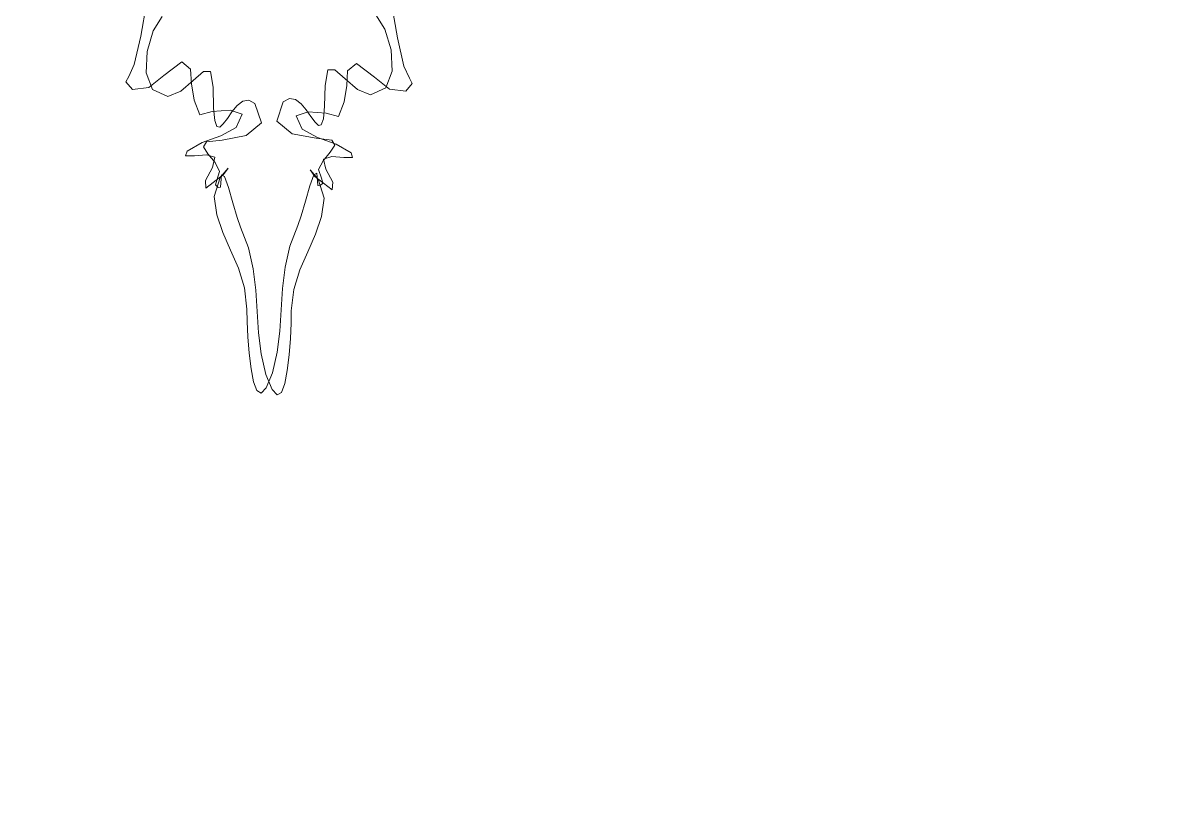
# Model space of a CAD drawing. Header units: centimetres. Extents: x -377343 to 693706, y 194584 to 813780.
# Drawn here: x 152493 to 152563.7, y 497912 to 497959.7 of the extents above; entities that cross this region are included whole.
import ezdxf

# ---------------------------------------------------------------- set-up
doc = ezdxf.new("R2010")
doc.units = ezdxf.units.CM
doc.layers.add('PIPA', color=11, linetype='Continuous')
doc.layers.add('TEXT', color=7, linetype='Continuous')

msp = doc.modelspace()

# ---------------------------------------------------------------- linework, layer by layer
at = {"layer": 'PIPA', "lineweight": 35, "extrusion": (0, 0.816497, 0.57735), "elevation": 193451.324}
msp.add_lwpolyline([(-421704.212, -325591.681), (-159560.265, -63447.734), (377343.333, -600351.331), (-158232.47, -1135927.133), (-693706.405, -600453.199), (-454216.825, -360963.619)], dxfattribs=at)
at = {"layer": 'TEXT', "color": 2, "linetype": 'Continuous', "lineweight": 13}
for p, q in [((152500.272, 497958.843), (152500.618, 497960.865)), ((152500.272, 497958.843), (152500.618, 497960.865)), ((152516.167, 497958.737), (152515.82, 497960.759)), ((152516.167, 497958.737), (152515.82, 497960.759)), ((152501.598, 497960.074), (152501.039, 497959.17)), ((152501.598, 497960.074), (152501.039, 497959.17)), ((152514.84, 497960.18), (152515.399, 497959.276)), ((152514.84, 497960.18), (152515.399, 497959.276)), ((152515.399, 497959.276), (152515.775, 497957.998)), ((152515.399, 497959.276), (152515.775, 497957.998)), ((152499.862, 497957.096), (152500.272, 497958.843)), ((152499.862, 497957.096), (152500.272, 497958.843)), ((152501.039, 497959.17), (152500.663, 497957.892)), ((152501.039, 497959.17), (152500.663, 497957.892)), ((152516.577, 497956.99), (152516.167, 497958.737)), ((152516.577, 497956.99), (152516.167, 497958.737)), ((152500.663, 497957.892), (152500.601, 497956.572)), ((152500.663, 497957.892), (152500.601, 497956.572)), ((152515.775, 497957.998), (152515.837, 497956.678)), ((152515.775, 497957.998), (152515.837, 497956.678)), ((152499.526, 497956.352), (152499.862, 497957.096)), ((152499.526, 497956.352), (152499.862, 497957.096)), ((152502.808, 497957.261), (152501.686, 497956.418)), ((152502.808, 497957.261), (152501.686, 497956.418)), ((152503.354, 497956.802), (152502.808, 497957.261)), ((152503.354, 497956.802), (152502.808, 497957.261)), ((152513.084, 497956.696), (152513.63, 497957.155)), ((152513.084, 497956.696), (152513.63, 497957.155)), ((152513.63, 497957.155), (152514.752, 497956.312)), ((152513.63, 497957.155), (152514.752, 497956.312)), ((152499.346, 497956.026), (152499.526, 497956.352)), ((152499.346, 497956.026), (152499.526, 497956.352)), ((152500.601, 497956.572), (152500.982, 497955.537)), ((152500.601, 497956.572), (152500.982, 497955.537)), ((152501.686, 497956.418), (152500.764, 497955.676)), ((152501.686, 497956.418), (152500.764, 497955.676)), ((152503.4, 497955.897), (152503.354, 497956.802)), ((152503.4, 497955.897), (152503.354, 497956.802)), ((152503.511, 497956.096), (152504.149, 497956.652)), ((152503.511, 497956.096), (152504.149, 497956.652)), ((152504.149, 497956.652), (152504.588, 497956.662)), ((152504.149, 497956.652), (152504.588, 497956.662)), ((152504.588, 497956.662), (152504.751, 497955.683)), ((152504.588, 497956.662), (152504.751, 497955.683)), ((152511.85, 497956.768), (152511.687, 497955.789)), ((152511.85, 497956.768), (152511.687, 497955.789)), ((152512.289, 497956.758), (152511.85, 497956.768)), ((152512.289, 497956.758), (152511.85, 497956.768)), ((152512.928, 497956.202), (152512.289, 497956.758)), ((152512.928, 497956.202), (152512.289, 497956.758)), ((152513.038, 497955.791), (152513.084, 497956.696)), ((152513.038, 497955.791), (152513.084, 497956.696)), ((152515.837, 497956.678), (152515.456, 497955.644)), ((152515.837, 497956.678), (152515.456, 497955.644)), ((152516.913, 497956.246), (152516.577, 497956.99)), ((152516.913, 497956.246), (152516.577, 497956.99)), ((152499.742, 497955.551), (152499.346, 497956.026)), ((152499.742, 497955.551), (152499.346, 497956.026)), ((152500.764, 497955.676), (152499.742, 497955.551)), ((152500.764, 497955.676), (152499.742, 497955.551)), ((152502.748, 497955.437), (152503.511, 497956.096)), ((152502.748, 497955.437), (152503.511, 497956.096)), ((152503.571, 497954.892), (152503.4, 497955.897)), ((152503.571, 497954.892), (152503.4, 497955.897)), ((152504.751, 497955.683), (152504.779, 497954.398)), ((152504.751, 497955.683), (152504.779, 497954.398)), ((152511.687, 497955.789), (152511.66, 497954.504)), ((152511.687, 497955.789), (152511.66, 497954.504)), ((152512.867, 497954.786), (152513.038, 497955.791)), ((152512.867, 497954.786), (152513.038, 497955.791)), ((152513.691, 497955.544), (152512.928, 497956.202)), ((152513.691, 497955.544), (152512.928, 497956.202)), ((152515.456, 497955.644), (152514.502, 497955.226)), ((152515.456, 497955.644), (152514.502, 497955.226)), ((152514.752, 497956.312), (152515.674, 497955.57)), ((152514.752, 497956.312), (152515.674, 497955.57)), ((152516.696, 497955.445), (152517.092, 497955.92)), ((152516.696, 497955.445), (152517.092, 497955.92)), ((152517.092, 497955.92), (152516.913, 497956.246)), ((152517.092, 497955.92), (152516.913, 497956.246)), ((152500.982, 497955.537), (152501.936, 497955.119)), ((152500.982, 497955.537), (152501.936, 497955.119)), ((152501.936, 497955.119), (152502.748, 497955.437)), ((152501.936, 497955.119), (152502.748, 497955.437)), ((152509.487, 497954.999), (152509.097, 497954.775)), ((152509.487, 497954.999), (152509.097, 497954.775)), ((152509.857, 497954.932), (152509.487, 497954.999)), ((152509.857, 497954.932), (152509.487, 497954.999)), ((152514.502, 497955.226), (152513.691, 497955.544)), ((152514.502, 497955.226), (152513.691, 497955.544)), ((152515.674, 497955.57), (152516.696, 497955.445)), ((152515.674, 497955.57), (152516.696, 497955.445)), ((152503.917, 497953.987), (152503.571, 497954.892)), ((152503.917, 497953.987), (152503.571, 497954.892)), ((152505.803, 497954.268), (152504.681, 497954.18)), ((152505.803, 497954.268), (152504.681, 497954.18)), ((152504.779, 497954.398), (152504.858, 497953.616)), ((152504.779, 497954.398), (152504.858, 497953.616)), ((152506.546, 497954.019), (152505.803, 497954.268)), ((152506.546, 497954.019), (152505.803, 497954.268)), ((152505.916, 497954.171), (152506.235, 497954.556)), ((152505.916, 497954.171), (152506.235, 497954.556)), ((152506.235, 497954.556), (152506.581, 497954.826)), ((152506.235, 497954.556), (152506.581, 497954.826)), ((152506.581, 497954.826), (152506.951, 497954.893)), ((152506.581, 497954.826), (152506.951, 497954.893)), ((152506.951, 497954.893), (152507.341, 497954.669)), ((152506.951, 497954.893), (152507.341, 497954.669)), ((152507.341, 497954.669), (152507.742, 497953.485)), ((152507.341, 497954.669), (152507.742, 497953.485)), ((152509.097, 497954.775), (152508.697, 497953.591)), ((152509.097, 497954.775), (152508.697, 497953.591)), ((152510.203, 497954.662), (152509.857, 497954.932)), ((152510.203, 497954.662), (152509.857, 497954.932)), ((152510.522, 497954.277), (152510.203, 497954.662)), ((152510.522, 497954.277), (152510.203, 497954.662)), ((152510.81, 497953.865), (152510.522, 497954.277)), ((152510.81, 497953.865), (152510.522, 497954.277)), ((152511.66, 497954.504), (152511.58, 497953.722)), ((152511.66, 497954.504), (152511.58, 497953.722)), ((152512.521, 497953.881), (152512.867, 497954.786)), ((152512.521, 497953.881), (152512.867, 497954.786)), ((152504.681, 497954.18), (152503.917, 497953.987)), ((152504.681, 497954.18), (152503.917, 497953.987)), ((152504.858, 497953.616), (152504.987, 497953.25)), ((152504.858, 497953.616), (152504.987, 497953.25)), ((152505.375, 497953.41), (152505.628, 497953.759)), ((152505.375, 497953.41), (152505.628, 497953.759)), ((152505.628, 497953.759), (152505.916, 497954.171)), ((152505.628, 497953.759), (152505.916, 497954.171)), ((152506.169, 497953.199), (152506.546, 497954.019)), ((152506.169, 497953.199), (152506.546, 497954.019)), ((152508.697, 497953.591), (152509.648, 497952.807)), ((152508.697, 497953.591), (152509.648, 497952.807)), ((152509.892, 497953.913), (152510.635, 497954.162)), ((152509.892, 497953.913), (152510.635, 497954.162)), ((152510.269, 497953.093), (152509.892, 497953.913)), ((152510.269, 497953.093), (152509.892, 497953.913)), ((152510.635, 497954.162), (152511.757, 497954.074)), ((152510.635, 497954.162), (152511.757, 497954.074)), ((152511.063, 497953.516), (152510.81, 497953.865)), ((152511.063, 497953.516), (152510.81, 497953.865)), ((152511.58, 497953.722), (152511.452, 497953.356)), ((152511.58, 497953.722), (152511.452, 497953.356)), ((152511.757, 497954.074), (152512.521, 497953.881)), ((152511.757, 497954.074), (152512.521, 497953.881)), ((152504.987, 497953.25), (152505.16, 497953.21)), ((152504.987, 497953.25), (152505.16, 497953.21)), ((152505.16, 497953.21), (152505.375, 497953.41)), ((152505.16, 497953.21), (152505.375, 497953.41)), ((152505.231, 497952.669), (152506.169, 497953.199)), ((152505.231, 497952.669), (152506.169, 497953.199)), ((152507.742, 497953.485), (152506.791, 497952.701)), ((152507.742, 497953.485), (152506.791, 497952.701)), ((152511.207, 497952.563), (152510.269, 497953.093)), ((152511.207, 497952.563), (152510.269, 497953.093)), ((152511.278, 497953.316), (152511.063, 497953.516)), ((152511.278, 497953.316), (152511.063, 497953.516)), ((152511.452, 497953.356), (152511.278, 497953.316)), ((152511.452, 497953.356), (152511.278, 497953.316)), ((152503.129, 497951.735), (152504.067, 497952.264)), ((152503.129, 497951.735), (152504.067, 497952.264)), ((152504.067, 497952.264), (152505.231, 497952.669)), ((152504.067, 497952.264), (152505.231, 497952.669)), ((152504.343, 497952.304), (152504.151, 497952)), ((152504.343, 497952.304), (152504.151, 497952)), ((152505.314, 497952.417), (152504.343, 497952.304)), ((152505.314, 497952.417), (152504.343, 497952.304)), ((152506.791, 497952.701), (152505.314, 497952.417)), ((152506.791, 497952.701), (152505.314, 497952.417)), ((152509.648, 497952.807), (152511.124, 497952.523)), ((152509.648, 497952.807), (152511.124, 497952.523)), ((152511.124, 497952.523), (152512.095, 497952.41)), ((152511.124, 497952.523), (152512.095, 497952.41)), ((152512.371, 497952.158), (152511.207, 497952.563)), ((152512.371, 497952.158), (152511.207, 497952.563)), ((152512.288, 497952.106), (152512.011, 497951.664)), ((152512.288, 497952.106), (152512.011, 497951.664)), ((152512.095, 497952.41), (152512.288, 497952.106)), ((152512.095, 497952.41), (152512.288, 497952.106)), ((152513.309, 497951.629), (152512.371, 497952.158)), ((152513.309, 497951.629), (152512.371, 497952.158)), ((152503.044, 497951.435), (152503.129, 497951.735)), ((152503.044, 497951.435), (152503.129, 497951.735)), ((152503.587, 497951.443), (152503.044, 497951.435)), ((152503.587, 497951.443), (152503.044, 497951.435)), ((152504.329, 497951.5), (152503.587, 497951.443)), ((152504.329, 497951.5), (152503.587, 497951.443)), ((152504.151, 497952), (152504.427, 497951.558)), ((152504.151, 497952), (152504.427, 497951.558)), ((152504.844, 497951.346), (152504.329, 497951.5)), ((152504.844, 497951.346), (152504.329, 497951.5)), ((152504.427, 497951.558), (152504.864, 497951.032)), ((152504.427, 497951.558), (152504.864, 497951.032)), ((152512.011, 497951.664), (152511.574, 497951.138)), ((152512.011, 497951.664), (152511.574, 497951.138)), ((152513.394, 497951.329), (152513.309, 497951.629)), ((152513.394, 497951.329), (152513.309, 497951.629)), ((152504.28, 497949.904), (152504.706, 497950.721)), ((152504.28, 497949.904), (152504.706, 497950.721)), ((152504.706, 497950.721), (152504.844, 497951.346)), ((152504.706, 497950.721), (152504.844, 497951.346)), ((152504.864, 497951.032), (152505.15, 497950.475)), ((152504.864, 497951.032), (152505.15, 497950.475)), ((152511.574, 497951.138), (152511.288, 497950.581)), ((152511.574, 497951.138), (152511.288, 497950.581)), ((152511.594, 497951.24), (152512.109, 497951.394)), ((152511.594, 497951.24), (152512.109, 497951.394)), ((152511.733, 497950.615), (152511.594, 497951.24)), ((152511.733, 497950.615), (152511.594, 497951.24)), ((152512.109, 497951.394), (152512.852, 497951.337)), ((152512.109, 497951.394), (152512.852, 497951.337)), ((152512.852, 497951.337), (152513.394, 497951.329)), ((152512.852, 497951.337), (152513.394, 497951.329)), ((152505.381, 497950.271), (152504.305, 497949.437)), ((152505.381, 497950.271), (152504.305, 497949.437)), ((152504.818, 497948.92), (152505.189, 497950.096)), ((152504.818, 497948.92), (152505.189, 497950.096)), ((152505.15, 497950.475), (152504.976, 497949.94)), ((152505.15, 497950.475), (152504.976, 497949.94)), ((152505.189, 497950.096), (152505.686, 497950.671)), ((152505.189, 497950.096), (152505.686, 497950.671)), ((152505.202, 497949.489), (152505.27, 497950.252)), ((152505.202, 497949.489), (152505.27, 497950.252)), ((152505.27, 497950.252), (152505.448, 497950.148)), ((152505.27, 497950.252), (152505.448, 497950.148)), ((152505.686, 497950.671), (152505.381, 497950.271)), ((152505.686, 497950.671), (152505.381, 497950.271)), ((152505.448, 497950.148), (152505.694, 497949.475)), ((152505.448, 497950.148), (152505.694, 497949.475)), ((152510.991, 497950.254), (152510.744, 497949.581)), ((152510.991, 497950.254), (152510.744, 497949.581)), ((152511.249, 497949.99), (152510.753, 497950.565)), ((152510.753, 497950.565), (152511.057, 497950.165)), ((152511.249, 497949.99), (152510.753, 497950.565)), ((152510.753, 497950.565), (152511.057, 497950.165)), ((152511.168, 497950.358), (152510.991, 497950.254)), ((152511.168, 497950.358), (152510.991, 497950.254)), ((152511.057, 497950.165), (152512.133, 497949.331)), ((152511.057, 497950.165), (152512.133, 497949.331)), ((152511.237, 497949.595), (152511.168, 497950.358)), ((152511.237, 497949.595), (152511.168, 497950.358)), ((152511.62, 497948.814), (152511.249, 497949.99)), ((152511.62, 497948.814), (152511.249, 497949.99)), ((152511.288, 497950.581), (152511.462, 497950.046)), ((152511.288, 497950.581), (152511.462, 497950.046)), ((152511.462, 497950.046), (152511.554, 497949.754)), ((152511.462, 497950.046), (152511.554, 497949.754)), ((152512.158, 497949.798), (152511.733, 497950.615)), ((152512.158, 497949.798), (152511.733, 497950.615)), ((152504.305, 497949.437), (152504.28, 497949.904)), ((152504.305, 497949.437), (152504.28, 497949.904)), ((152504.976, 497949.94), (152504.885, 497949.648)), ((152504.976, 497949.94), (152504.885, 497949.648)), ((152504.885, 497949.648), (152505.068, 497949.481)), ((152504.885, 497949.648), (152505.068, 497949.481)), ((152505.068, 497949.481), (152505.202, 497949.489)), ((152505.068, 497949.481), (152505.202, 497949.489)), ((152505.694, 497949.475), (152505.969, 497948.53)), ((152505.694, 497949.475), (152505.969, 497948.53)), ((152510.744, 497949.581), (152510.469, 497948.636)), ((152510.744, 497949.581), (152510.469, 497948.636)), ((152511.37, 497949.587), (152511.237, 497949.595)), ((152511.37, 497949.587), (152511.237, 497949.595)), ((152511.554, 497949.754), (152511.37, 497949.587)), ((152511.554, 497949.754), (152511.37, 497949.587)), ((152512.133, 497949.331), (152512.158, 497949.798)), ((152512.133, 497949.331), (152512.158, 497949.798)), ((152504.968, 497947.777), (152504.818, 497948.92)), ((152504.968, 497947.777), (152504.818, 497948.92)), ((152510.469, 497948.636), (152510.207, 497947.716)), ((152510.469, 497948.636), (152510.207, 497947.716)), ((152511.47, 497947.671), (152511.62, 497948.814)), ((152511.47, 497947.671), (152511.62, 497948.814)), ((152505.969, 497948.53), (152506.231, 497947.61)), ((152505.969, 497948.53), (152506.231, 497947.61)), ((152505.344, 497946.684), (152504.968, 497947.777)), ((152505.344, 497946.684), (152504.968, 497947.777)), ((152506.231, 497947.61), (152506.44, 497947.012)), ((152506.231, 497947.61), (152506.44, 497947.012)), ((152510.207, 497947.716), (152509.998, 497947.118)), ((152510.207, 497947.716), (152509.998, 497947.118)), ((152511.095, 497946.578), (152511.47, 497947.671)), ((152511.095, 497946.578), (152511.47, 497947.671)), ((152505.832, 497945.598), (152505.344, 497946.684)), ((152505.832, 497945.598), (152505.344, 497946.684)), ((152506.44, 497947.012), (152506.941, 497945.738)), ((152506.44, 497947.012), (152506.941, 497945.738)), ((152509.998, 497947.118), (152509.497, 497945.844)), ((152509.998, 497947.118), (152509.497, 497945.844)), ((152510.607, 497945.492), (152511.095, 497946.578)), ((152510.607, 497945.492), (152511.095, 497946.578)), ((152509.497, 497945.844), (152509.203, 497944.541)), ((152509.497, 497945.844), (152509.203, 497944.541)), ((152506.32, 497944.474), (152505.832, 497945.598)), ((152506.32, 497944.474), (152505.832, 497945.598)), ((152506.941, 497945.738), (152507.235, 497944.435)), ((152506.941, 497945.738), (152507.235, 497944.435)), ((152510.119, 497944.368), (152510.607, 497945.492)), ((152510.119, 497944.368), (152510.607, 497945.492)), ((152506.695, 497943.268), (152506.32, 497944.474)), ((152506.695, 497943.268), (152506.32, 497944.474)), ((152507.235, 497944.435), (152507.392, 497943.115)), ((152507.235, 497944.435), (152507.392, 497943.115)), ((152509.203, 497944.541), (152509.047, 497943.221)), ((152509.203, 497944.541), (152509.047, 497943.221)), ((152509.743, 497943.162), (152510.119, 497944.368)), ((152509.743, 497943.162), (152510.119, 497944.368)), ((152506.845, 497941.938), (152506.695, 497943.268)), ((152506.845, 497941.938), (152506.695, 497943.268)), ((152507.392, 497943.115), (152507.479, 497941.788)), ((152507.392, 497943.115), (152507.479, 497941.788)), ((152509.047, 497943.221), (152508.959, 497941.894)), ((152509.047, 497943.221), (152508.959, 497941.894)), ((152509.593, 497941.832), (152509.743, 497943.162)), ((152509.593, 497941.832), (152509.743, 497943.162)), ((152506.858, 497941.173), (152506.845, 497941.938)), ((152506.858, 497941.173), (152506.845, 497941.938)), ((152507.479, 497941.788), (152507.566, 497940.467)), ((152507.479, 497941.788), (152507.566, 497940.467)), ((152508.959, 497941.894), (152508.872, 497940.573)), ((152508.959, 497941.894), (152508.872, 497940.573)), ((152509.58, 497941.067), (152509.593, 497941.832)), ((152509.58, 497941.067), (152509.593, 497941.832)), ((152506.901, 497940.227), (152506.858, 497941.173)), ((152506.901, 497940.227), (152506.858, 497941.173)), ((152509.537, 497940.121), (152509.58, 497941.067)), ((152509.537, 497940.121), (152509.58, 497941.067)), ((152506.978, 497939.215), (152506.901, 497940.227)), ((152506.978, 497939.215), (152506.901, 497940.227)), ((152507.566, 497940.467), (152507.723, 497939.164)), ((152507.566, 497940.467), (152507.723, 497939.164)), ((152508.872, 497940.573), (152508.716, 497939.27)), ((152508.872, 497940.573), (152508.716, 497939.27)), ((152509.46, 497939.109), (152509.537, 497940.121)), ((152509.46, 497939.109), (152509.537, 497940.121)), ((152507.095, 497938.246), (152506.978, 497939.215)), ((152507.095, 497938.246), (152506.978, 497939.215)), ((152507.723, 497939.164), (152508.017, 497937.891)), ((152507.723, 497939.164), (152508.017, 497937.891)), ((152508.716, 497939.27), (152508.422, 497937.997)), ((152508.716, 497939.27), (152508.422, 497937.997)), ((152509.344, 497938.14), (152509.46, 497939.109)), ((152509.344, 497938.14), (152509.46, 497939.109)), ((152507.254, 497937.435), (152507.095, 497938.246)), ((152507.254, 497937.435), (152507.095, 497938.246)), ((152508.422, 497937.997), (152508.041, 497937.061)), ((152508.422, 497937.997), (152508.041, 497937.061)), ((152509.184, 497937.328), (152509.344, 497938.14)), ((152509.184, 497937.328), (152509.344, 497938.14)), ((152507.462, 497936.892), (152507.254, 497937.435)), ((152507.462, 497936.892), (152507.254, 497937.435)), ((152508.017, 497937.891), (152508.397, 497936.955)), ((152508.017, 497937.891), (152508.397, 497936.955)), ((152508.976, 497936.786), (152509.184, 497937.328)), ((152508.976, 497936.786), (152509.184, 497937.328)), ((152507.723, 497936.73), (152507.462, 497936.892)), ((152507.723, 497936.73), (152507.462, 497936.892)), ((152508.041, 497937.061), (152507.723, 497936.73)), ((152508.041, 497937.061), (152507.723, 497936.73)), ((152508.397, 497936.955), (152508.715, 497936.624)), ((152508.397, 497936.955), (152508.715, 497936.624)), ((152508.715, 497936.624), (152508.976, 497936.786)), ((152508.715, 497936.624), (152508.976, 497936.786))]:
    msp.add_line(p, q, dxfattribs=at)

doc.saveas('drawing.dxf')
